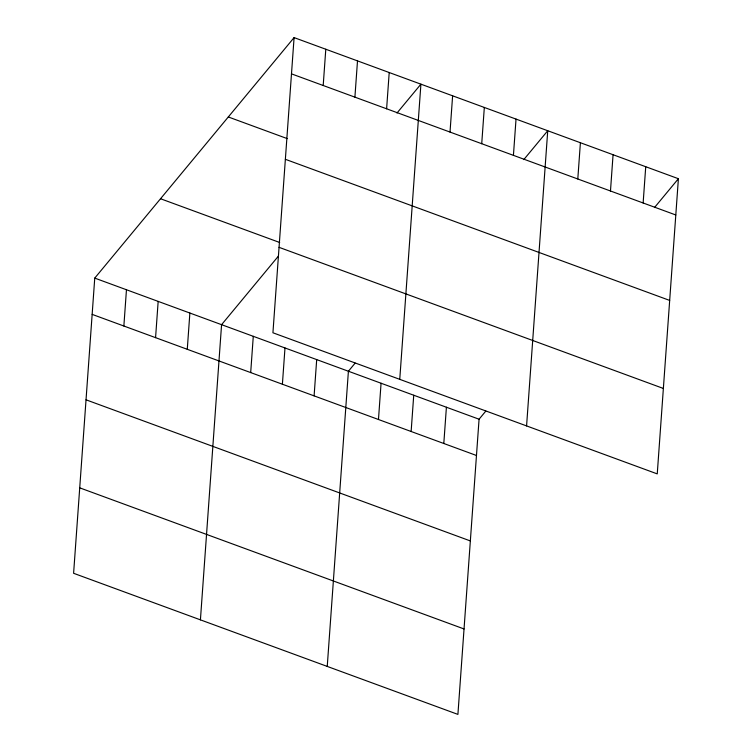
<?xml version="1.0" encoding="UTF-8"?>
<svg xmlns="http://www.w3.org/2000/svg" width="752" height="752" viewBox="0 0 752 752"><rect width="100%" height="100%" fill="white"/><g stroke="black" fill="none" stroke-linecap="round" stroke-linejoin="round"><path stroke-width="1.13" d="M294.088 37.6L272.929 332.779L657.248 473.892L678.398 178.713L294.088 37.6L94.752 278.108L73.602 573.287L457.912 714.4L479.071 419.221L485.792 411.109M123.864 326.011L126.458 289.746M155.57 337.657L158.164 301.392M187.276 349.295L189.871 313.029M200.417 619.855L221.577 324.676L278.39 256.131M250.689 372.578L253.283 336.313M282.395 384.225L284.989 347.96M323.2 85.502L325.795 49.237M314.101 395.862L316.695 359.597M354.906 97.149L357.501 60.884M327.242 666.422L348.402 371.244L355.132 363.122M386.613 108.786L389.207 72.521M378.472 419.503L381.067 383.238M399.754 379.346L420.913 84.168L396.99 113.026M411.137 431.498L413.732 395.232M450.016 132.07L452.619 95.805M443.802 443.492L446.406 407.227M481.722 143.717L484.326 107.451M513.428 155.354L516.032 119.089M526.579 425.914L547.738 130.735L523.815 159.593M577.799 178.995L580.403 142.73M610.474 190.989L613.068 154.724M643.139 202.984L645.733 166.718M654.484 207.571L678.398 178.713M291.494 73.865L675.804 214.978M228.307 116.964L287.349 138.65M285.365 159.302L669.675 300.424M160.533 198.744L279.706 242.501M279.058 247.333L663.367 388.455M94.752 278.108L479.071 419.221M92.158 314.374L476.467 455.486M86.029 399.81L470.348 540.932M79.721 487.841L464.031 628.954"/></g></svg>
